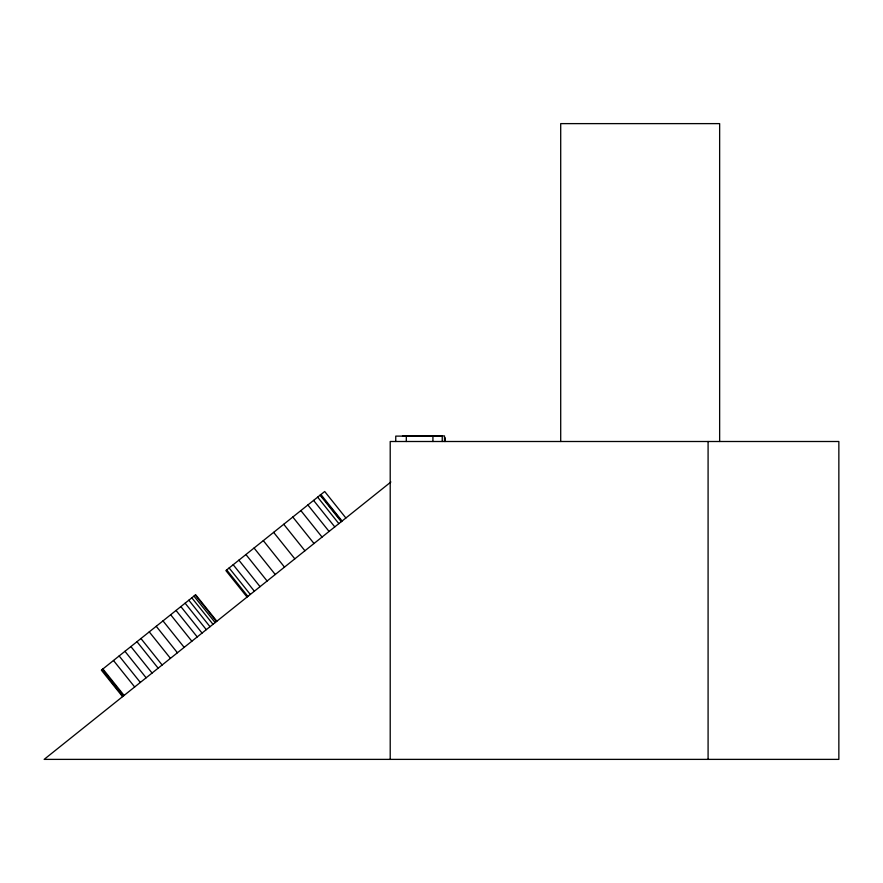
<?xml version="1.0" encoding="UTF-8"?>
<svg xmlns="http://www.w3.org/2000/svg" width="883" height="883" viewBox="0 0 883 883"><rect width="100%" height="100%" fill="white"/><g stroke="black" fill="none" stroke-linecap="round" stroke-linejoin="round"><path stroke-width="1.32" d="M390.893 481.986L44.15 759.38L838.85 759.38L838.85 441.5L390.209 441.5L390.209 759.38M402.505 435.926L444.502 435.926L444.502 441.5M345.882 517.99L324.701 491.511L225.882 570.573L247.063 597.051M320.915 494.546L342.096 521.025M320.485 494.888L323.023 498.067M325.573 501.246L327.262 503.365M328.962 505.484L339.977 519.248M320.099 495.197L341.279 521.676M317.659 497.151L338.84 523.63M313.586 500.407L334.767 526.886M307.891 504.966L329.072 531.445M300.86 510.584L322.041 537.063M292.814 517.03L313.995 543.509M283.741 524.281L304.922 550.76M273.642 532.361L294.823 558.84M263.311 540.639L284.492 567.107M254.072 548.023L275.253 574.502M245.927 554.535L267.108 581.014M238.874 560.175L260.055 586.654M233.189 564.723L254.37 591.202M229.127 567.968L250.308 594.447M226.699 569.921L247.88 596.4M216.854 621.213L195.673 594.745L101.379 670.175L122.56 696.654M195.242 595.087L216.423 621.555M193.962 596.113L215.143 622.581M191.821 597.824L213.002 624.303M188.83 600.219L210.011 626.698M185.121 603.177L206.302 629.656M180.86 606.588L202.041 633.067M176.037 610.451L197.218 636.919M170.662 614.745L191.843 641.224M162.991 620.892L184.172 647.36M156.236 626.29L177.417 652.769M149.26 631.875L170.441 658.343M140.938 638.519L162.13 664.998M136.964 641.709L158.145 668.177M130.894 646.566L152.075 673.045M124.956 651.312L146.137 677.791M119.15 655.959L140.331 682.438M113.488 660.495L134.669 686.963M102.903 668.95L124.084 695.429M102.296 669.446L123.477 695.914M113.013 683.442L115.552 686.621M117.251 688.74L118.951 690.859M109.492 679.314L118.808 690.97M120.507 693.089L122.196 695.197M719.645 441.5L719.645 123.62L560.705 123.62L560.705 441.5M708.089 441.5L708.089 759.38M445.22 437.78L445.22 441.5M442.24 441.5L442.24 436.114L395.75 436.114L395.75 441.5M432.924 436.114L432.924 441.5M406.312 436.114L406.312 441.5"/></g></svg>
